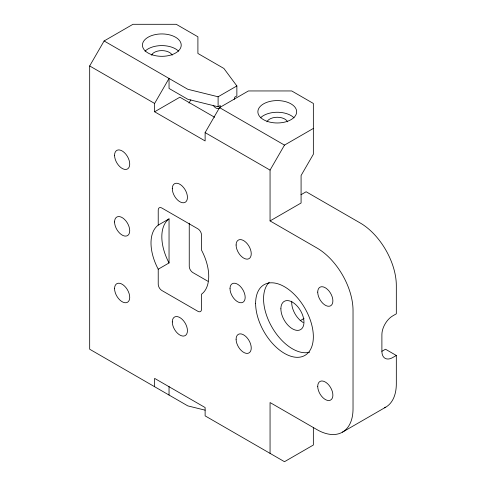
<?xml version="1.0" encoding="UTF-8"?>
<svg xmlns="http://www.w3.org/2000/svg" width="486" height="486" viewBox="0 0 486 486"><rect width="100%" height="100%" fill="white"/><g stroke="black" fill="none" stroke-linecap="round" stroke-linejoin="round"><path stroke-width="0.73" d="M205.122 410.166L187.803 405.883L89.679 349.227L89.679 65.956L104.107 40.964L132.97 24.3L176.26 24.3L197.905 36.796L197.905 53.46L223.882 68.453L236.864 85.949L236.864 95.949L234.702 97.2A6.124 3.536 60 0 1 234.124 99.363M313.349 128.444L284.486 145.107L270.058 170.1L270.058 220.923L301.083 203.008L301.083 175.513L313.349 154.269L313.349 103.445L291.703 90.949L248.413 90.949L219.55 107.613L205.122 132.605L205.122 140.94L154.615 111.78L154.615 103.445L169.043 78.453L169.043 88.452L187.803 99.284L218.105 106.78L220.273 105.529A6.124 3.536 60 0 1 217.771 108.621A6.124 3.536 60 0 1 213.16 105.255M188.987 103.068L190.84 99.849M154.615 111.78L179.869 97.2L214.63 117.272M104.107 40.964L187.803 89.284L218.105 96.781L236.864 85.949M158.223 225.121L169.043 218.876L169.043 262.962L158.223 269.208L158.223 284.243A5.103 2.946 60 0 0 161.826 290.488L197.905 311.319A5.103 2.946 60 0 0 201.514 309.236L201.514 294.2A40.818 23.565 60 0 0 201.514 250.114L201.514 235.084A5.103 2.946 60 0 0 197.905 228.833L161.826 208.008A5.103 2.946 60 0 0 158.223 210.092L158.223 225.121A40.818 23.565 60 0 0 158.223 269.208M300.968 194.74L306.131 191.763L360.248 223.001A51.018 29.458 60 0 1 396.321 285.489L396.321 313.816L392.718 315.9A15.303 8.839 -60 0 0 381.893 334.647L381.893 351.305A15.303 8.839 -60 0 0 392.718 357.556L396.321 355.473L396.321 383.8A51.018 29.458 60 0 1 384.523 407.803M300.184 320.687L304.06 318.452M381.893 351.305L385.501 349.227L396.321 355.473M342.466 432.151L385.756 407.159M219.55 107.613L284.486 145.107M89.679 65.956L154.615 103.445M205.122 132.605L270.058 170.1M270.058 220.923L316.957 248A51.018 29.458 60 0 1 353.03 310.481L353.03 408.793A51.018 29.458 60 0 1 316.957 429.624L270.058 402.548L270.058 453.371M207.941 281.285L192.857 272.579A5.103 2.946 60 0 1 189.248 266.328L189.248 223.202M313.349 427.328L313.349 445.036L284.486 461.7L205.122 415.876L205.122 407.547L154.615 378.387L154.615 386.716M218.105 96.781L218.105 106.78M169.043 386.479L169.043 395.051M151.48 55.191A10.716 6.184 0 0 1 161.826 50.605A10.716 6.184 0 0 1 172.178 55.191M260.484 117.849A19.385 11.19 0 0 1 294.06 117.849M266.923 121.84A10.716 6.184 0 0 1 277.275 117.26A10.716 6.184 0 0 1 287.621 121.84M145.041 51.194A19.385 11.19 0 0 1 178.617 51.194M303.246 322.564A16.324 9.428 60 0 1 291.764 301.217M309.655 352.168A40.818 23.565 60 0 1 272.014 327.266A40.818 23.565 60 0 1 269.274 282.22M169.043 262.962A40.818 23.565 60 0 1 169.043 218.876M317.729 386.388A10.716 6.184 60 0 0 329.089 400.525A10.716 6.184 60 0 0 329.089 385.368A10.716 6.184 60 0 0 317.729 386.388M236.099 339.258A10.716 6.184 60 0 0 247.459 353.395A10.716 6.184 60 0 0 247.459 338.244A10.716 6.184 60 0 0 236.099 339.258M236.099 244.999A10.716 6.184 60 0 0 247.459 259.135A10.716 6.184 60 0 0 247.459 243.984A10.716 6.184 60 0 0 236.099 244.999M317.729 292.129A10.716 6.184 60 0 0 329.089 306.265A10.716 6.184 60 0 0 329.089 291.108A10.716 6.184 60 0 0 317.729 292.129M255.624 303.404A40.818 23.565 60 0 0 298.92 357.259A40.818 23.565 60 0 0 298.92 299.534A40.818 23.565 60 0 0 255.624 303.404M114.568 221.962A10.716 6.184 60 0 0 125.935 236.099A10.716 6.184 60 0 0 125.935 220.948A10.716 6.184 60 0 0 114.568 221.962M230.012 288.611A10.716 6.184 60 0 0 241.378 302.754A10.716 6.184 60 0 0 241.378 287.597A10.716 6.184 60 0 0 230.012 288.611M114.568 288.617A10.716 6.184 60 0 0 125.935 302.754A10.716 6.184 60 0 0 125.935 287.603A10.716 6.184 60 0 0 114.568 288.617M114.568 155.313A10.716 6.184 60 0 0 125.935 169.45A10.716 6.184 60 0 0 125.935 154.299A10.716 6.184 60 0 0 114.568 155.313M172.293 321.939A10.716 6.184 60 0 0 183.653 336.075A10.716 6.184 60 0 0 183.653 320.924A10.716 6.184 60 0 0 172.293 321.939M172.293 188.635A10.716 6.184 60 0 0 183.653 202.771A10.716 6.184 60 0 0 183.653 187.62A10.716 6.184 60 0 0 172.293 188.635M267.579 121.476A19.385 11.19 0 0 0 296.66 111.78A19.385 11.19 0 0 0 267.579 102.084A19.385 11.19 0 0 0 267.579 121.476M152.136 54.821A19.385 11.19 0 0 0 181.217 45.131A19.385 11.19 0 0 0 152.136 35.435A19.385 11.19 0 0 0 152.136 54.821M280.878 308.817A16.324 9.428 60 0 0 298.197 330.358A16.324 9.428 60 0 0 298.197 307.274A16.324 9.428 60 0 0 280.878 308.817"/></g></svg>
